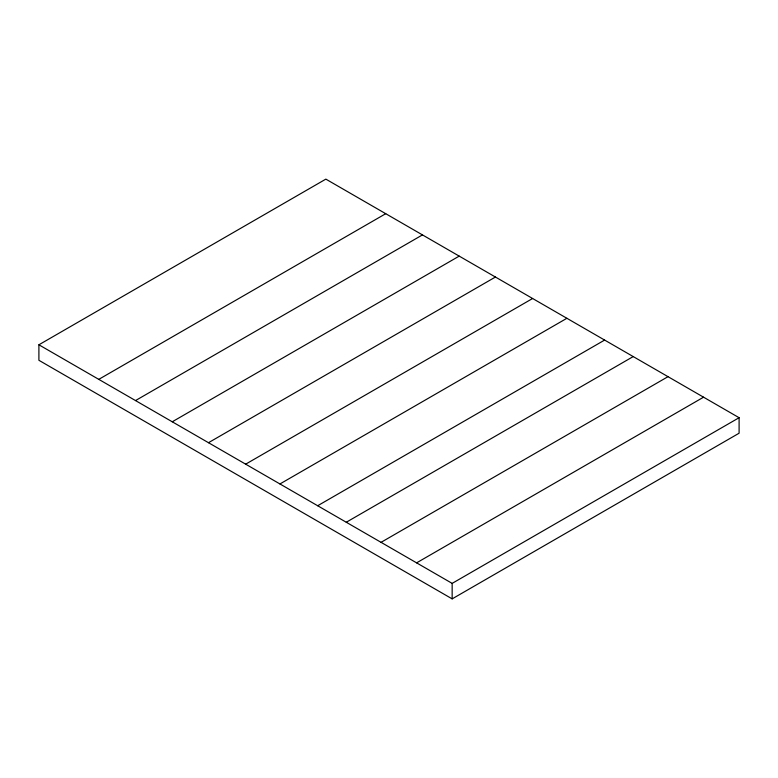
<?xml version="1.0" encoding="UTF-8"?>
<svg xmlns="http://www.w3.org/2000/svg" width="778" height="778" viewBox="0 0 778 778"><rect width="100%" height="100%" fill="white"/><g stroke="black" fill="none" stroke-linecap="round" stroke-linejoin="round"><path stroke-width="1.17" d="M38.9 344.79L325.846 179.125L739.1 417.708L739.1 433.21L452.154 598.875L38.9 360.292L38.9 344.79L452.154 583.383L739.1 417.708M98.777 379.363L385.723 213.697M135.518 400.573L422.464 234.907M172.249 421.783L459.195 256.118M208.485 442.701L495.43 277.036M245.663 464.165L532.609 298.499M279.944 483.955L566.89 318.29M317.677 505.739L604.623 340.074M346.268 522.252L633.214 356.577M381.055 542.334L668.01 376.669M416.609 562.854L703.555 397.188M452.154 583.383L452.154 598.875"/></g></svg>
